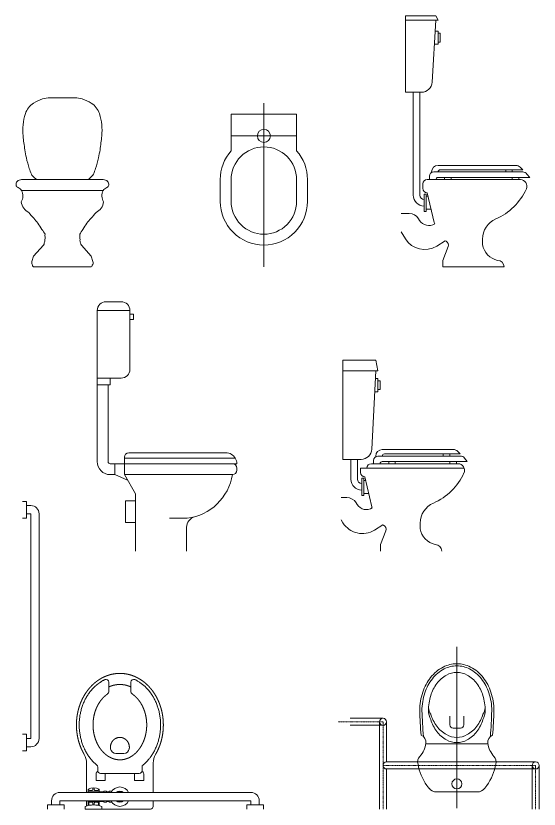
# Model space of a CAD drawing. Header units: centimetres. Extents: x 13148 to 13661, y 4640 to 5371.
# Drawn here: x 13147.7 to 13387.6, y 4640.4 to 5003.8 of the extents above; entities that cross this region are included whole.
import ezdxf

# ---------------------------------------------------------------- set-up
doc = ezdxf.new("R2010")
doc.units = ezdxf.units.CM
doc.header["$LTSCALE"] = 2.54
doc.linetypes.add('STYLE_01', pattern=[0.1, 0.05, -0.025, 0.0005, -0.0245])
doc.layers.get('0').update_dxf_attribs({"lineweight": 18})

# ---------------------------------------------------------------- blocks, each defined once
blk = doc.blocks.new('Group')
for p, q in [((231.73, -411.07), (233.63, -411.07)), ((233.63, -418.69), (233.63, -411.07)), ((233.63, -412.98), (235.54, -412.98)), ((233.63, -416.79), (235.54, -416.79)), ((235.54, -519.66), (235.54, -416.79)), ((239.35, -519.66), (239.35, -416.79)), ((231.73, -418.69), (233.63, -418.69)), ((231.73, -517.75), (233.63, -517.75)), ((233.63, -525.37), (233.63, -517.75)), ((233.63, -519.66), (235.54, -519.66)), ((231.73, -525.37), (233.63, -525.37)), ((233.63, -523.47), (235.54, -523.47)), ((248.87, -544.42), (336.5, -544.42)), ((261.8, -544.13), (261.8, -542.86)), ((268.98, -544.13), (261.8, -544.13)), ((262.11, -543.18), (262.11, -542.7)), ((263.7, -543.49), (262.43, -543.49)), ((264.02, -543.18), (264.02, -542.23)), ((264.65, -543.18), (264.65, -542.23)), ((266.24, -543.49), (264.97, -543.49)), ((266.56, -543.18), (266.56, -542.7)), ((266.88, -544.13), (266.88, -542.86)), ((268.98, -543.81), (270.25, -543.81)), ((268.98, -544.42), (268.98, -543.81)), ((270.25, -544.42), (270.25, -543.81)), ((271.52, -544.13), (270.25, -544.13)), ((272.74, -543.81), (271.52, -543.81)), ((271.52, -544.42), (271.52, -543.81)), ((245.06, -550.14), (245.06, -548.23)), ((248.87, -548.23), (336.5, -548.23)), ((248.87, -550.14), (248.87, -548.23)), ((268.98, -548.53), (261.8, -548.53)), ((261.8, -550.42), (261.8, -548.53)), ((266.88, -550.42), (266.88, -548.53)), ((268.98, -548.85), (268.98, -548.23)), ((270.25, -548.85), (270.25, -548.23)), ((271.52, -548.53), (270.25, -548.53)), ((271.52, -548.85), (271.52, -548.23)), ((336.5, -550.14), (336.5, -548.23)), ((340.31, -550.14), (340.31, -548.23)), ((243.16, -550.14), (250.78, -550.14)), ((243.16, -552.04), (243.16, -550.14)), ((250.78, -552.04), (250.78, -550.14)), ((260.53, -552.04), (260.53, -550.77)), ((262.11, -550.35), (262.11, -549.16)), ((263.7, -548.85), (262.43, -548.85)), ((264.02, -550.14), (264.02, -549.16)), ((264.65, -550.14), (264.65, -549.16)), ((266.24, -548.85), (264.97, -548.85)), ((266.56, -550.35), (266.56, -549.16)), ((268.15, -552.04), (268.15, -550.77)), ((268.98, -548.85), (270.25, -548.85)), ((272.74, -548.85), (271.52, -548.85)), ((334.6, -550.14), (342.22, -550.14)), ((334.6, -552.04), (334.6, -550.14)), ((342.22, -552.04), (342.22, -550.14))]:
    blk.add_line(p, q)
at = {"linetype": 'Continuous'}
for p, q in [((281.48, -498.24), (281.48, -493.86)), ((261.12, -544.42), (261.12, -530.87)), ((266.24, -532.82), (266.24, -534.4)), ((286.56, -532.82), (286.56, -534.4)), ((291.68, -544.42), (291.68, -530.88)), ((265.5, -535.87), (265.5, -538.96)), ((267.51, -535.67), (285.29, -535.67)), ((269.64, -538.96), (269.64, -535.87)), ((283.17, -538.96), (283.17, -535.87)), ((287.31, -535.87), (287.31, -538.96)), ((265.5, -538.96), (269.64, -538.96)), ((287.31, -538.96), (283.17, -538.96)), ((261.12, -550.59), (261.12, -548.23)), ((291.68, -550.77), (291.68, -548.23)), ((260.53, -552.04), (290.41, -552.04))]:
    blk.add_line(p, q, dxfattribs=at)
at = {"linetype": 'Continuous', "flags": 128}
for points in [[(269.51, -492.72, 0.000969), (269.45, -492.74), (269.26, -492.84, 0.013081), (268.83, -493.06), (268.61, -493.17, 0.01471), (267.78, -493.66), (267.74, -493.68, 0.014489), (266.88, -494.26), (266.85, -494.28, 0.014301), (266.06, -494.88), (266.02, -494.91, 0.012174), (265.34, -495.48), (265.33, -495.49, 0.011008), (264.7, -496.07, 0.010776), (264.1, -496.67), (264.1, -496.68, 0.010566), (263.52, -497.31), (263.51, -497.32, 0.010377), (262.96, -497.98), (262.96, -497.98, 0.010211), (262.42, -498.67), (262.42, -498.68, 0.010068), (261.91, -499.39), (261.91, -499.4, 0.009946), (261.43, -500.14), (261.43, -500.14, 0.00985), (260.97, -500.9), (260.97, -500.91, 0.009767), (260.55, -501.69), (260.55, -501.7, 0.009591), (260.15, -502.5), (260.15, -502.5, 0.009425), (259.78, -503.33), (259.78, -503.33, 0.009284), (259.44, -504.18), (259.43, -504.18, 0.009168), (259.12, -505.04), (259.12, -505.04, 0.009075), (258.84, -505.92), (258.84, -505.92, 0.009007), (258.6, -506.8), (258.59, -506.81, 0.008961), (258.38, -507.71), (258.38, -507.71, 0.008939), (258.19, -508.62), (258.19, -508.62, 0.008938), (258.04, -509.53), (258.04, -509.54, 0.008856), (257.92, -510.46), (257.92, -510.46, 0.00878), (257.83, -511.39), (257.83, -511.39, 0.008733), (257.77, -512.33, 0.008703), (257.75, -513.26, 0.008697), (257.76, -514.2, 0.008715), (257.8, -515.14), (257.8, -515.14, 0.008761), (257.87, -516.07), (257.87, -516.07, 0.008829), (257.98, -517), (257.98, -517, 0.008916), (258.12, -517.92), (258.12, -517.92, 0.008928), (258.29, -518.83), (258.29, -518.83, 0.008941), (258.49, -519.74), (258.49, -519.74, 0.008979), (258.73, -520.63), (258.73, -520.63, 0.00904), (259, -521.51), (259, -521.52, 0.009125), (259.29, -522.38, 0.00922), (259.62, -523.24), (259.66, -523.34, 0.014103), (260.12, -524.38), (260.19, -524.54, 0.012063), (260.65, -525.44), (260.67, -525.49, 0.009787), (261.11, -526.27), (261.11, -526.28, 0.009867), (261.57, -527.03), (261.58, -527.04, 0.009975), (262.07, -527.77), (262.07, -527.77, 0.010106), (262.58, -528.48, 0.010238), (263.13, -529.17), (263.2, -529.25, 0.015742), (263.91, -530.06), (263.98, -530.15, 0.01075), (264.58, -530.76), (264.6, -530.78, 0.010979), (265.19, -531.33), (265.21, -531.34, 0.009957), (265.78, -531.84), (265.78, -531.84)], [(270.76, -499.29, 0.248891), (271.32, -498.24), (271.32, -493.86, 0.551149), (269.51, -492.72, 0.551149)], [(287.02, -531.84, 0.001166), (287.09, -531.79), (287.3, -531.61, 0.015338), (287.77, -531.19), (287.97, -531, 0.008583), (288.46, -530.52, 0.008512), (288.94, -530.02), (289.06, -529.89, 0.016668), (289.73, -529.11), (289.88, -528.92, 0.016322), (290.64, -527.91), (290.72, -527.8, 0.012828), (291.28, -526.96), (291.31, -526.91, 0.009876), (291.77, -526.15, 0.009692), (292.2, -525.36), (292.2, -525.36, 0.009531), (292.6, -524.56), (292.6, -524.56, 0.009395), (292.98, -523.73), (292.98, -523.73, 0.009282), (293.32, -522.89), (293.32, -522.89, 0.009193), (293.64, -522.03), (293.64, -522.03, 0.009127), (293.92, -521.15), (293.92, -521.15, 0.009085), (294.18, -520.27), (294.18, -520.27, 0.009063), (294.4, -519.37), (294.4, -519.37, 0.008959), (294.59, -518.46), (294.59, -518.46, 0.008862), (294.75, -517.54), (294.75, -517.54, 0.008789), (294.87, -516.62), (294.87, -516.61, 0.00874), (294.97, -515.68), (294.97, -515.68, 0.008719), (295.03, -514.75, 0.008715), (295.06, -513.81, 0.008735), (295.05, -512.88, 0.008779), (295.02, -511.94), (295.02, -511.94, 0.008847), (294.95, -511.01), (294.95, -511.01, 0.008837), (294.84, -510.08), (294.84, -510.08, 0.008829), (294.71, -509.16), (294.71, -509.16, 0.008846), (294.54, -508.24), (294.54, -508.24, 0.008887), (294.34, -507.33), (294.34, -507.33, 0.008951), (294.11, -506.44), (294.11, -506.44, 0.009038), (293.85, -505.55, 0.009143), (293.56, -504.68), (293.54, -504.63, 0.011639), (293.17, -503.67), (293.15, -503.61, 0.009477), (292.79, -502.78), (292.79, -502.78, 0.00954), (292.4, -501.97), (292.4, -501.96, 0.009621), (291.98, -501.17), (291.98, -501.17, 0.009725), (291.53, -500.4), (291.53, -500.39, 0.009853), (291.06, -499.64, 0.009982), (290.56, -498.91), (290.49, -498.82, 0.015354), (289.83, -497.96), (289.76, -497.87, 0.010487), (289.2, -497.21), (289.18, -497.19, 0.010575), (288.63, -496.6), (288.62, -496.58, 0.009667), (288.08, -496.05), (288.08, -496.04, 0.009747), (287.52, -495.53), (287.52, -495.53, 0.009845), (286.95, -495.04), (286.95, -495.04, 0.009957), (286.36, -494.58), (286.36, -494.58, 0.010082), (285.76, -494.15), (285.76, -494.14, 0.01022), (285.14, -493.74, 0.010343), (284.51, -493.35), (284.39, -493.29, 0.018553), (283.5, -492.81), (283.38, -492.75, 0.001388), (283.3, -492.72, 0.001388)], [(272.1, -524.35, 0.377621), (274.62, -526.57), (278.19, -526.57, 0.377621), (280.71, -524.35, 0.377621)]]:
    blk.add_lwpolyline(points, format="xyb", dxfattribs=at)
for points in [[(277.84, -544.42), (277.67, -544.13), (275.13, -544.13), (274.96, -544.42)], [(274.96, -548.23), (275.13, -548.53), (277.67, -548.53), (277.84, -548.23)]]:
    blk.add_lwpolyline(points)
for centre, radius, start, end in [((235.54, -416.79), 3.81, 0, 90), ((235.54, -519.66), 3.81, 270, 0), ((248.87, -548.23), 3.81, 90, 180), ((265.29, -546.33), 4.13, 147.7952, 152.5131), ((264.34, -547.62), 5.4, 61.9275, 118.0725), ((262.43, -543.18), 0.317, 180, 270), ((263.7, -543.18), 0.317, 270, 0), ((264.97, -543.18), 0.318, 180, 270), ((266.24, -543.18), 0.317, 270, 0), ((263.38, -546.33), 4.13, 27.4864, 32.2042), ((276.4, -546.33), 4.44, 25.3769, 154.6231), ((276.4, -546.33), 2.54, 48.5904, 131.4096), ((336.5, -548.23), 3.81, 0, 90), ((265.29, -546.33), 4.13, 207.4869, 212.2048), ((263.38, -546.33), 4.13, 327.7958, 332.5136), ((276.4, -546.33), 4.45, 205.3769, 334.6231), ((276.4, -546.33), 2.54, 228.5904, 311.4096), ((264.34, -561.89), 11.75, 71.0754, 108.9246), ((262.43, -549.16), 0.317, 90, 180), ((263.7, -549.16), 0.317, 0, 90), ((264.97, -549.16), 0.317, 90, 180), ((266.24, -549.16), 0.318, 0, 90)]:
    blk.add_arc(centre, radius, start, end)
at = {"linetype": 'Continuous'}
for centre, radius, start, end in [((282.75, -493.86), 1.27, 64.5524, 180), ((282.75, -498.24), 1.27, 180, 235.8586), ((253.5, -530.87), 7.62, 360, 30.5285), ((299.3, -530.88), 7.62, 149.4655, 180), ((264.97, -532.82), 1.27, 0, 50.3906), ((287.83, -532.82), 1.27, 129.6473, 180), ((266.77, -535.87), 1.27, 112.6183, 180), ((267.51, -534.4), 1.27, 180, 270), ((268.37, -535.87), 1.27, 0, 9.0001), ((284.44, -535.87), 1.27, 170.9999, 180), ((285.29, -534.4), 1.27, 270, 0), ((286.04, -535.87), 1.27, 0, 67.3817), ((290.41, -550.77), 1.27, 270, 0)]:
    blk.add_arc(centre, radius, start, end, dxfattribs=at)
for points, weights, knots in [([(292.74, -527), (292.75, -526.99), (292.86, -526.79), (292.98, -526.59), (293.09, -526.39), (293.16, -526.26), (293.23, -526.12), (293.49, -525.65), (293.72, -525.16), (293.75, -525.11), (293.77, -525.06), (293.99, -524.59), (294.19, -524.12), (294.2, -524.11), (294.2, -524.11), (294.39, -523.65), (294.57, -523.18), (294.75, -522.72), (294.91, -522.24), (294.91, -522.24), (294.91, -522.24), (295.07, -521.77), (295.21, -521.29), (295.21, -521.29), (295.21, -521.29), (295.35, -520.8), (295.47, -520.32), (295.47, -520.32), (295.47, -520.32), (295.6, -519.83), (295.71, -519.34), (295.71, -519.34), (295.71, -519.33), (295.81, -518.84), (295.9, -518.34), (295.92, -518.22), (295.95, -518.09), (296.08, -517.34), (296.16, -516.59), (296.16, -516.59), (296.16, -516.59), (296.23, -515.83), (296.28, -515.07), (296.28, -515.07), (296.28, -515.07), (296.33, -514.31), (296.33, -513.54), (296.33, -513.42), (296.33, -513.29), (296.32, -512.78), (296.3, -512.27), (296.28, -511.76), (296.24, -511.26), (296.24, -511.26), (296.24, -511.26), (296.2, -510.75), (296.14, -510.25), (296.14, -510.25), (296.14, -510.25), (296.08, -509.74), (296.01, -509.24), (296.01, -509.24), (296.01, -509.24), (295.93, -508.74), (295.84, -508.24), (295.84, -508.24), (295.84, -508.24), (295.74, -507.75), (295.63, -507.26), (295.63, -507.26), (295.63, -507.25), (295.52, -506.76), (295.38, -506.28), (295.38, -506.28), (295.38, -506.28), (295.25, -505.79), (295.1, -505.31), (295.1, -505.31), (295.1, -505.31), (294.96, -504.83), (294.79, -504.36), (294.79, -504.36), (294.79, -504.36), (294.62, -503.89), (294.44, -503.43), (294.44, -503.43), (294.44, -503.43), (294.26, -502.97), (294.06, -502.51), (294.06, -502.51), (294.06, -502.51), (293.86, -502.06), (293.64, -501.62), (293.64, -501.62), (293.64, -501.61), (293.42, -501.17), (293.19, -500.74), (293.19, -500.74), (293.19, -500.74), (292.96, -500.31), (292.71, -499.89), (292.71, -499.89), (292.71, -499.89), (292.46, -499.47), (292.2, -499.06), (292.19, -499.06), (292.19, -499.06), (291.93, -498.65), (291.65, -498.26), (291.65, -498.26), (291.65, -498.26), (291.37, -497.87), (291.08, -497.49), (291.07, -497.48), (291.07, -497.48), (290.78, -497.11), (290.47, -496.74), (290.47, -496.74), (290.47, -496.74), (290.16, -496.38), (289.84, -496.03), (289.84, -496.03), (289.84, -496.02), (289.52, -495.68), (289.18, -495.34), (289.18, -495.34), (289.18, -495.34), (288.84, -495.01), (288.49, -494.7), (288.49, -494.7), (288.49, -494.69), (288.15, -494.38), (287.78, -494.08), (287.78, -494.08), (287.78, -494.08), (287.42, -493.79), (287.05, -493.51), (287.05, -493.51), (287.05, -493.51), (286.68, -493.23), (286.29, -492.97), (286.27, -492.95), (286.24, -492.94), (285.91, -492.71), (285.56, -492.5), (285.56, -492.5), (285.56, -492.5), (285.22, -492.29), (284.87, -492.1), (284.51, -491.9), (284.15, -491.72), (284.13, -491.71), (284.1, -491.7), (283.69, -491.49), (283.28, -491.31), (282.86, -491.13), (282.43, -490.97), (282.37, -490.94), (282.3, -490.92), (281.87, -490.76), (281.42, -490.62), (280.98, -490.49), (280.53, -490.38), (280.52, -490.37), (280.5, -490.37), (280.03, -490.25), (279.55, -490.16), (279.47, -490.15), (279.39, -490.13), (278.75, -490.02), (278.1, -489.95), (278.09, -489.95), (278.07, -489.95), (277.46, -489.89), (276.84, -489.87), (276.82, -489.87), (276.79, -489.87), (276.22, -489.86), (275.66, -489.88), (275.65, -489.88), (275.64, -489.88), (275.09, -489.91), (274.54, -489.97), (273.99, -490.03), (273.44, -490.13), (273.44, -490.13), (273.43, -490.13), (272.9, -490.22), (272.37, -490.35), (272.35, -490.36), (272.32, -490.37), (271.85, -490.48), (271.38, -490.63), (271.36, -490.63), (271.34, -490.64), (270.91, -490.77), (270.48, -490.93), (270.06, -491.09), (269.64, -491.26), (269.64, -491.26), (269.64, -491.26), (269.22, -491.44), (268.81, -491.64), (268.81, -491.64), (268.81, -491.64), (268.4, -491.84), (267.99, -492.06), (267.99, -492.07), (267.99, -492.07), (267.59, -492.29), (267.2, -492.53), (267.2, -492.53), (267.2, -492.53), (266.8, -492.77), (266.42, -493.03), (266.42, -493.03), (266.42, -493.03), (266.04, -493.29), (265.67, -493.57), (265.67, -493.57), (265.67, -493.58), (265.29, -493.86), (264.94, -494.15), (264.93, -494.15), (264.93, -494.16), (264.57, -494.46), (264.23, -494.77), (264.23, -494.77), (264.23, -494.77), (263.88, -495.09), (263.55, -495.42), (263.54, -495.42), (263.54, -495.43), (263.21, -495.76), (262.89, -496.11), (262.89, -496.11), (262.89, -496.11), (262.57, -496.46), (262.26, -496.83), (262.26, -496.83), (262.26, -496.83), (261.95, -497.2), (261.66, -497.58), (261.66, -497.58), (261.66, -497.58), (261.37, -497.96), (261.09, -498.35), (261.09, -498.35), (261.09, -498.35), (260.81, -498.75), (260.55, -499.16), (260.55, -499.16), (260.55, -499.16), (260.28, -499.57), (260.04, -499.99), (260.04, -499.99), (260.04, -499.99), (259.79, -500.41), (259.56, -500.84), (259.56, -500.84), (259.56, -500.85), (259.33, -501.28), (259.11, -501.72), (259.11, -501.72), (259.11, -501.72), (258.9, -502.17), (258.7, -502.62), (258.7, -502.62), (258.7, -502.62), (258.5, -503.08), (258.32, -503.54), (258.32, -503.54), (258.32, -503.54), (258.14, -504.01), (257.98, -504.48), (257.97, -504.48), (257.97, -504.48), (257.81, -504.95), (257.66, -505.43), (257.66, -505.43), (257.66, -505.43), (257.52, -505.91), (257.39, -506.39), (257.39, -506.39), (257.39, -506.4), (257.26, -506.88), (257.15, -507.37), (257.15, -507.37), (257.15, -507.37), (257.04, -507.87), (256.95, -508.36), (256.95, -508.36), (256.95, -508.36), (256.85, -508.86), (256.78, -509.36), (256.78, -509.36), (256.78, -509.36), (256.7, -509.86), (256.65, -510.37), (256.63, -510.49), (256.62, -510.62), (256.54, -511.38), (256.51, -512.14), (256.5, -512.27), (256.5, -512.4), (256.48, -512.9), (256.48, -513.41), (256.47, -513.92), (256.49, -514.43), (256.51, -514.94), (256.55, -515.44), (256.55, -515.44), (256.55, -515.45), (256.58, -515.95), (256.64, -516.46), (256.64, -516.46), (256.64, -516.46), (256.69, -516.96), (256.76, -517.46), (256.76, -517.46), (256.76, -517.46), (256.83, -517.96), (256.93, -518.46), (256.93, -518.46), (256.93, -518.46), (257.02, -518.96), (257.12, -519.45), (257.12, -519.45), (257.12, -519.45), (257.23, -519.95), (257.36, -520.43), (257.49, -520.92), (257.63, -521.4), (257.65, -521.46), (257.67, -521.52), (257.85, -522.12), (258.06, -522.71), (258.27, -523.3), (258.51, -523.87), (258.52, -523.91), (258.54, -523.95), (258.78, -524.53), (259.05, -525.1), (259.09, -525.17), (259.12, -525.24), (259.33, -525.66), (259.55, -526.08), (259.77, -526.5), (260.01, -526.91), (260.03, -526.94), (260.04, -526.96), (260.05, -526.98), (260.07, -527)], [1, 1, 1, 0.999838872807, 1, 1, 1, 0.999666923131, 1, 1, 1, 0.999777979344, 1, 1, 1, 0.999812752773, 1, 0.999818184508, 1, 1, 1, 0.999822632133, 1, 1, 1, 0.99982611912, 1, 1, 1, 0.999828673866, 1, 1, 1, 0.999830112444, 1, 1, 1, 0.999324674011, 1, 1, 1, 0.999833039152, 1, 1, 1, 0.999344736939, 1, 1, 1, 0.999837017919, 1, 0.999836453035, 1, 1, 1, 0.999834862981, 1, 1, 1, 0.999832514455, 1, 1, 1, 0.99982903575, 1, 1, 1, 0.999827392663, 1, 1, 1, 0.999826428773, 1, 1, 1, 0.999824445995, 1, 1, 1, 0.999821560548, 1, 1, 1, 0.999817727698, 1, 1, 1, 0.999812915619, 1, 1, 1, 0.999807092383, 1, 1, 1, 0.999799981402, 1, 1, 1, 0.999793430238, 1, 1, 1, 0.999789470371, 1, 1, 1, 0.999784399998, 1, 1, 1, 0.999778276573, 1, 1, 1, 0.999771055674, 1, 1, 1, 0.999762709075, 1, 1, 1, 0.999753208594, 1, 1, 1, 0.999742536426, 1, 1, 1, 0.999730231856, 1, 1, 1, 0.999724413597, 1, 1, 1, 0.999718682085, 1, 1, 1, 0.99971140368, 1, 1, 1, 0.999833954366, 1, 0.999696865368, 1, 1, 1, 0.999686684229, 1, 0.999675888146, 1, 1, 1, 0.999406817546, 1, 0.999822964908, 1, 1, 1, 0.999287777634, 1, 1, 1, 0.999278211962, 1, 1, 1, 0.999261982603, 1, 1, 1, 0.999398442233, 1, 1, 1, 0.999468061855, 1, 0.999474624547, 1, 1, 1, 0.999479430324, 1, 1, 1, 0.999534798804, 1, 1, 1, 0.999666158859, 1, 0.999677277093, 1, 1, 1, 0.999687264115, 1, 1, 1, 0.999696210343, 1, 1, 1, 0.999704020551, 1, 1, 1, 0.99971087234, 1, 1, 1, 0.999715960286, 1, 1, 1, 0.999722196841, 1, 1, 1, 0.999734769967, 1, 1, 1, 0.999745755704, 1, 1, 1, 0.99975559327, 1, 1, 1, 0.999764279711, 1, 1, 1, 0.999771835478, 1, 1, 1, 0.999778258331, 1, 1, 1, 0.999783693396, 1, 1, 1, 0.999787703715, 1, 1, 1, 0.999795099102, 1, 1, 1, 0.999802510519, 1, 1, 1, 0.999808766644, 1, 1, 1, 0.999813988204, 1, 1, 1, 0.999818219757, 1, 1, 1, 0.999821462525, 1, 1, 1, 0.999823888668, 1, 1, 1, 0.999824963773, 1, 1, 1, 0.999827305244, 1, 1, 1, 0.999831029668, 1, 1, 1, 0.999833377623, 1, 1, 1, 0.999344326215, 1, 1, 1, 0.999836691524, 1, 0.999835833502, 1, 0.999834111518, 1, 1, 1, 0.999832144591, 1, 1, 1, 0.999832483536, 1, 1, 1, 0.99983208305, 1, 1, 1, 0.999830791349, 1, 1, 1, 0.999828606651, 1, 0.999825979247, 1, 1, 1, 0.999595206342, 1, 0.999813609132, 1, 1, 1, 0.999451952241, 1, 1, 1, 0.999853676634, 1, 0.999766394122, 1, 1, 1, 0.999999377977, 1], [0, 0, 0, 1, 1, 2, 2, 3, 3, 4, 4, 5, 5, 6, 6, 7, 7, 8, 8, 9, 9, 10, 10, 11, 11, 12, 12, 13, 13, 14, 14, 15, 15, 16, 16, 17, 17, 18, 18, 19, 19, 20, 20, 21, 21, 22, 22, 23, 23, 24, 24, 25, 25, 26, 26, 27, 27, 28, 28, 29, 29, 30, 30, 31, 31, 32, 32, 33, 33, 34, 34, 35, 35, 36, 36, 37, 37, 38, 38, 39, 39, 40, 40, 41, 41, 42, 42, 43, 43, 44, 44, 45, 45, 46, 46, 47, 47, 48, 48, 49, 49, 50, 50, 51, 51, 52, 52, 53, 53, 54, 54, 55, 55, 56, 56, 57, 57, 58, 58, 59, 59, 60, 60, 61, 61, 62, 62, 63, 63, 64, 64, 65, 65, 66, 66, 67, 67, 68, 68, 69, 69, 70, 70, 71, 71, 72, 72, 73, 73, 74, 74, 75, 75, 76, 76, 77, 77, 78, 78, 79, 79, 80, 80, 81, 81, 82, 82, 83, 83, 84, 84, 85, 85, 86, 86, 87, 87, 88, 88, 89, 89, 90, 90, 91, 91, 92, 92, 93, 93, 94, 94, 95, 95, 96, 96, 97, 97, 98, 98, 99, 99, 100, 100, 101, 101, 102, 102, 103, 103, 104, 104, 105, 105, 106, 106, 107, 107, 108, 108, 109, 109, 110, 110, 111, 111, 112, 112, 113, 113, 114, 114, 115, 115, 116, 116, 117, 117, 118, 118, 119, 119, 120, 120, 121, 121, 122, 122, 123, 123, 124, 124, 125, 125, 126, 126, 127, 127, 128, 128, 129, 129, 130, 130, 131, 131, 132, 132, 133, 133, 134, 134, 135, 135, 136, 136, 137, 137, 138, 138, 139, 139, 140, 140, 141, 141, 142, 142, 143, 143, 144, 144, 145, 145, 146, 146, 147, 147, 148, 148, 149, 149, 150, 150, 151, 151, 152, 152, 153, 153, 154, 154, 155, 155, 156, 156, 157, 157, 158, 158, 159, 159, 160, 160, 161, 161, 162, 162, 163, 163, 164, 164, 165, 165, 166, 166, 167, 167, 168, 168, 169, 169, 170, 170, 171, 171, 172, 172, 173, 173, 174, 174, 175, 175, 176, 176, 176]), ([(281.48, -496.07), (281.31, -495.99), (281.13, -495.92), (281.12, -495.91), (281.11, -495.91), (280.92, -495.83), (280.73, -495.76), (280.72, -495.75), (280.7, -495.75), (280.49, -495.66), (280.27, -495.59), (280.26, -495.59), (280.26, -495.59), (280.04, -495.51), (279.81, -495.44), (279.81, -495.44), (279.81, -495.44), (279.58, -495.38), (279.35, -495.32), (279.35, -495.32), (279.35, -495.32), (279.12, -495.26), (278.89, -495.21), (278.89, -495.21), (278.89, -495.21), (278.66, -495.16), (278.43, -495.12), (278.43, -495.12), (278.43, -495.12), (278.2, -495.08), (277.97, -495.05), (277.97, -495.05), (277.97, -495.05), (277.74, -495.02), (277.51, -495), (277.51, -495), (277.51, -495), (277.28, -494.98), (277.04, -494.96), (277.04, -494.96), (277.04, -494.96), (276.81, -494.95), (276.58, -494.95), (276.35, -494.94), (276.12, -494.95), (275.88, -494.96), (275.65, -494.97), (275.65, -494.97), (275.65, -494.97), (275.42, -494.99), (275.19, -495.01), (275.19, -495.01), (275.19, -495.01), (274.96, -495.03), (274.73, -495.07), (274.73, -495.07), (274.72, -495.07), (274.5, -495.1), (274.28, -495.14), (274.27, -495.14), (274.27, -495.14), (274.05, -495.18), (273.83, -495.23), (273.61, -495.28), (273.4, -495.33), (273.39, -495.33), (273.39, -495.33), (273.18, -495.39), (272.96, -495.46), (272.96, -495.46), (272.96, -495.46), (272.74, -495.52), (272.53, -495.59), (272.53, -495.59), (272.53, -495.59), (272.31, -495.67), (272.1, -495.75), (272.08, -495.75), (272.07, -495.76), (271.88, -495.83), (271.69, -495.91), (271.68, -495.92), (271.67, -495.92), (271.51, -495.99), (271.35, -496.06), (271.34, -496.07), (271.32, -496.07)], [1, 0.999893193262, 1, 1, 1, 0.999840235577, 1, 1, 1, 0.999818347638, 1, 1, 1, 0.999816135918, 1, 1, 1, 0.999814349912, 1, 1, 1, 0.999813083254, 1, 1, 1, 0.999812080564, 1, 1, 1, 0.999812401897, 1, 1, 1, 0.999809234741, 1, 1, 1, 0.999806831258, 1, 1, 1, 0.999805962589, 1, 0.999805790311, 1, 0.999806348199, 1, 1, 1, 0.999807535638, 1, 1, 1, 0.999809927533, 1, 1, 1, 0.999818116646, 1, 1, 1, 0.999826521133, 1, 0.999827727499, 1, 1, 1, 0.999829524144, 1, 1, 1, 0.999831939745, 1, 1, 1, 0.999834852222, 1, 1, 1, 0.999838548859, 1, 1, 1, 0.999911189724, 1, 1, 1], [0, 0, 0, 1, 1, 2, 2, 3, 3, 4, 4, 5, 5, 6, 6, 7, 7, 8, 8, 9, 9, 10, 10, 11, 11, 12, 12, 13, 13, 14, 14, 15, 15, 16, 16, 17, 17, 18, 18, 19, 19, 20, 20, 21, 21, 22, 22, 23, 23, 24, 24, 25, 25, 26, 26, 27, 27, 28, 28, 29, 29, 30, 30, 31, 31, 32, 32, 33, 33, 34, 34, 35, 35, 36, 36, 37, 37, 38, 38, 39, 39, 40, 40, 41, 41, 42, 42, 43, 43, 43]), ([(270.76, -499.29), (270.76, -499.3), (270.63, -499.38), (270.51, -499.47), (270.4, -499.55), (270.32, -499.61), (270.25, -499.66), (270, -499.85), (269.77, -500.05), (269.75, -500.06), (269.73, -500.08), (269.53, -500.25), (269.33, -500.43), (269.13, -500.62), (268.94, -500.81), (268.94, -500.81), (268.94, -500.81), (268.74, -501), (268.56, -501.2), (268.56, -501.2), (268.56, -501.21), (268.37, -501.41), (268.19, -501.62), (268.18, -501.62), (268.18, -501.63), (268, -501.84), (267.83, -502.06), (267.82, -502.06), (267.82, -502.07), (267.64, -502.29), (267.48, -502.52), (267.47, -502.52), (267.47, -502.53), (267.3, -502.76), (267.14, -503), (267.1, -503.07), (267.05, -503.13), (266.8, -503.5), (266.58, -503.89), (266.54, -503.97), (266.49, -504.05), (266.32, -504.35), (266.16, -504.66), (266.15, -504.67), (266.15, -504.69), (266, -504.97), (265.87, -505.25), (265.74, -505.53), (265.62, -505.82), (265.62, -505.82), (265.62, -505.82), (265.5, -506.11), (265.38, -506.4), (265.35, -506.48), (265.32, -506.56), (265.15, -507), (265.01, -507.46), (264.98, -507.56), (264.95, -507.65), (264.77, -508.24), (264.63, -508.84), (264.62, -508.91), (264.6, -508.99), (264.49, -509.43), (264.42, -509.88), (264.4, -509.94), (264.39, -510), (264.34, -510.33), (264.29, -510.66), (264.25, -510.99), (264.21, -511.32), (264.2, -511.4), (264.19, -511.48), (264.14, -511.98), (264.12, -512.48), (264.12, -512.56), (264.11, -512.65), (264.09, -513.32), (264.1, -513.98), (264.11, -514.05), (264.11, -514.11), (264.12, -514.65), (264.17, -515.19), (264.17, -515.22), (264.17, -515.24), (264.22, -515.73), (264.28, -516.23), (264.29, -516.25), (264.29, -516.27), (264.35, -516.72), (264.43, -517.17), (264.45, -517.23), (264.46, -517.29), (264.52, -517.61), (264.59, -517.93), (264.59, -517.93), (264.59, -517.93), (264.67, -518.25), (264.75, -518.57), (264.83, -518.88), (264.93, -519.19), (264.95, -519.27), (264.97, -519.35), (265.11, -519.81), (265.28, -520.26), (265.32, -520.37), (265.36, -520.49), (265.5, -520.85), (265.66, -521.21), (265.82, -521.57), (265.99, -521.93), (265.99, -521.95), (266, -521.96), (266.18, -522.34), (266.39, -522.71), (266.42, -522.76), (266.45, -522.81), (266.59, -523.07), (266.75, -523.33), (266.75, -523.33), (266.75, -523.33), (266.9, -523.58), (267.07, -523.83), (267.07, -523.83), (267.07, -523.83), (267.23, -524.08), (267.4, -524.31), (267.4, -524.32), (267.4, -524.32), (267.57, -524.55), (267.75, -524.78), (267.92, -525.01), (268.11, -525.23), (268.13, -525.25), (268.15, -525.28), (268.38, -525.55), (268.62, -525.8), (268.65, -525.84), (268.69, -525.88), (268.9, -526.1), (269.12, -526.31), (269.13, -526.33), (269.15, -526.34), (269.34, -526.52), (269.54, -526.7), (269.54, -526.7), (269.55, -526.7), (269.74, -526.88), (269.95, -527.04), (269.95, -527.04), (269.95, -527.04), (270.15, -527.21), (270.36, -527.36), (270.36, -527.36), (270.36, -527.36), (270.56, -527.51), (270.77, -527.65), (270.77, -527.66), (270.78, -527.66), (270.98, -527.8), (271.19, -527.93), (271.2, -527.93), (271.2, -527.93), (271.41, -528.06), (271.62, -528.18), (271.62, -528.18), (271.62, -528.18), (271.84, -528.3), (272.05, -528.4), (272.05, -528.4), (272.06, -528.41), (272.27, -528.51), (272.49, -528.61), (272.71, -528.71), (272.93, -528.79), (272.94, -528.8), (272.96, -528.8), (273.2, -528.9), (273.45, -528.98), (273.46, -528.98), (273.48, -528.99), (273.7, -529.06), (273.92, -529.12), (273.92, -529.12), (273.92, -529.12), (274.14, -529.18), (274.36, -529.23), (274.36, -529.23), (274.36, -529.23), (274.58, -529.28), (274.81, -529.32), (274.81, -529.32), (274.81, -529.32), (275.03, -529.36), (275.25, -529.38), (275.25, -529.38), (275.25, -529.38), (275.47, -529.41), (275.7, -529.43), (275.7, -529.43), (275.7, -529.43), (275.92, -529.45), (276.14, -529.45), (276.36, -529.46), (276.59, -529.45), (276.81, -529.45), (277.03, -529.43), (277.03, -529.43), (277.03, -529.43), (277.26, -529.42), (277.48, -529.39), (277.48, -529.39), (277.48, -529.39), (277.7, -529.37), (277.92, -529.33), (277.92, -529.33), (277.92, -529.33), (278.15, -529.29), (278.37, -529.25), (278.37, -529.25), (278.37, -529.25), (278.59, -529.2), (278.81, -529.14), (278.81, -529.14), (278.81, -529.14), (279.03, -529.08), (279.25, -529.01), (279.25, -529.01), (279.25, -529.01), (279.47, -528.94), (279.69, -528.86), (279.69, -528.86), (279.69, -528.86), (279.91, -528.78), (280.13, -528.69), (280.13, -528.69), (280.13, -528.69), (280.35, -528.6), (280.57, -528.49), (280.61, -528.47), (280.65, -528.45), (280.95, -528.31), (281.24, -528.14), (281.28, -528.12), (281.32, -528.1), (281.54, -527.97), (281.75, -527.84), (281.96, -527.7), (282.17, -527.56), (282.17, -527.56), (282.17, -527.56), (282.38, -527.41), (282.58, -527.26), (282.58, -527.25), (282.59, -527.25), (282.79, -527.1), (282.99, -526.93), (282.99, -526.93), (282.99, -526.93), (283.2, -526.76), (283.39, -526.58), (283.39, -526.58), (283.4, -526.58), (283.6, -526.4), (283.79, -526.21), (283.79, -526.21), (283.79, -526.21), (283.98, -526.02), (284.17, -525.82), (284.17, -525.82), (284.17, -525.81), (284.36, -525.61), (284.54, -525.4), (284.56, -525.39), (284.57, -525.37), (284.78, -525.13), (284.97, -524.89), (284.99, -524.87), (285, -524.86), (285.18, -524.63), (285.35, -524.39), (285.52, -524.16), (285.68, -523.92), (285.68, -523.91), (285.68, -523.91), (285.85, -523.67), (286, -523.42), (286, -523.41), (286, -523.41), (286.16, -523.16), (286.31, -522.9), (286.31, -522.9), (286.31, -522.89), (286.46, -522.63), (286.6, -522.36), (286.6, -522.36), (286.6, -522.36), (286.74, -522.09), (286.87, -521.81), (286.91, -521.74), (286.94, -521.66), (287.14, -521.24), (287.32, -520.8), (287.35, -520.71), (287.39, -520.62), (287.52, -520.29), (287.64, -519.94), (287.75, -519.6), (287.86, -519.26), (287.88, -519.2), (287.9, -519.14), (288.04, -518.67), (288.15, -518.2), (288.15, -518.2), (288.15, -518.2), (288.26, -517.72), (288.35, -517.24), (288.35, -517.24), (288.36, -517.23), (288.45, -516.75), (288.52, -516.26), (288.53, -516.11), (288.55, -515.97), (288.62, -515.43), (288.66, -514.89), (288.66, -514.81), (288.67, -514.72), (288.69, -514.35), (288.7, -513.97), (288.7, -513.95), (288.7, -513.93), (288.71, -513.6), (288.71, -513.26), (288.7, -512.93), (288.69, -512.59), (288.68, -512.51), (288.68, -512.43), (288.66, -511.93), (288.6, -511.43), (288.59, -511.3), (288.58, -511.18), (288.51, -510.6), (288.41, -510.03), (288.4, -509.95), (288.38, -509.87), (288.31, -509.46), (288.22, -509.06), (288.21, -509.02), (288.2, -508.98), (288.13, -508.66), (288.05, -508.35), (287.96, -508.03), (287.87, -507.72), (287.85, -507.64), (287.82, -507.56), (287.69, -507.11), (287.52, -506.66), (287.49, -506.58), (287.46, -506.5), (287.35, -506.21), (287.23, -505.92), (287.22, -505.92), (287.22, -505.92), (287.1, -505.63), (286.97, -505.34), (286.97, -505.34), (286.97, -505.34), (286.84, -505.06), (286.71, -504.79), (286.7, -504.78), (286.7, -504.78), (286.57, -504.51), (286.42, -504.24), (286.42, -504.24), (286.42, -504.24), (286.27, -503.98), (286.12, -503.72), (285.97, -503.46), (285.8, -503.21), (285.79, -503.19), (285.78, -503.18), (285.6, -502.9), (285.41, -502.63), (285.4, -502.62), (285.39, -502.6), (285.22, -502.37), (285.04, -502.14), (285.04, -502.14), (285.04, -502.14), (284.87, -501.91), (284.68, -501.7), (284.68, -501.7), (284.68, -501.7), (284.5, -501.48), (284.31, -501.28), (284.31, -501.27), (284.31, -501.27), (284.13, -501.07), (283.93, -500.87), (283.93, -500.87), (283.93, -500.87), (283.74, -500.68), (283.54, -500.5), (283.54, -500.49), (283.54, -500.49), (283.34, -500.31), (283.14, -500.14), (282.94, -499.97), (282.73, -499.8), (282.7, -499.78), (282.67, -499.75), (282.4, -499.53), (282.11, -499.34), (282.07, -499.32), (282.04, -499.29), (282.04, -499.29), (282.04, -499.29)], [1, 1, 1, 0.999723076369, 1, 1, 1, 0.999592307809, 1, 1, 1, 0.999772932079, 1, 0.999783984993, 1, 1, 1, 0.999797156786, 1, 1, 1, 0.999807264207, 1, 1, 1, 0.999815349336, 1, 1, 1, 0.999821671088, 1, 1, 1, 0.999824717722, 1, 1, 1, 0.999326965294, 1, 1, 1, 0.999735486293, 1, 1, 1, 0.999832733863, 1, 0.999841719084, 1, 1, 1, 0.9998470006, 1, 1, 1, 0.999422906888, 1, 1, 1, 0.999444719055, 1, 1, 1, 0.999576863791, 1, 1, 1, 0.999854981105, 1, 0.999858820603, 1, 1, 1, 0.999461165229, 1, 1, 1, 0.999476556521, 1, 1, 1, 0.99947393066, 1, 1, 1, 0.999789183105, 1, 1, 1, 0.999560523951, 1, 1, 1, 0.999858488854, 1, 1, 1, 0.999859044129, 1, 0.999859560988, 1, 1, 1, 0.999424980562, 1, 1, 1, 0.999662382599, 1, 0.999844836923, 1, 1, 1, 0.999484981122, 1, 1, 1, 0.999829359736, 1, 1, 1, 0.999827579912, 1, 1, 1, 0.999824509104, 1, 1, 1, 0.999820538934, 1, 0.999816448473, 1, 1, 1, 0.999567448911, 1, 1, 1, 0.999680952406, 1, 1, 1, 0.99978687444, 1, 1, 1, 0.999781091277, 1, 1, 1, 0.999774971678, 1, 1, 1, 0.999768839597, 1, 1, 1, 0.999762684006, 1, 1, 1, 0.999756518295, 1, 1, 1, 0.999750258159, 1, 1, 1, 0.999744249034, 1, 0.999737813774, 1, 1, 1, 0.999589460409, 1, 1, 1, 0.999727838232, 1, 1, 1, 0.999720625958, 1, 1, 1, 0.99971483686, 1, 1, 1, 0.999710788259, 1, 1, 1, 0.999708587224, 1, 1, 1, 0.999708342524, 1, 0.999709897993, 1, 0.999713888696, 1, 1, 1, 0.999715372507, 1, 1, 1, 0.999715497204, 1, 1, 1, 0.999717011974, 1, 1, 1, 0.999719665899, 1, 1, 1, 0.999723445844, 1, 1, 1, 0.999728292864, 1, 1, 1, 0.999734129085, 1, 1, 1, 0.999739400227, 1, 1, 1, 0.999234205051, 1, 1, 1, 0.999754967088, 1, 0.999765581595, 1, 1, 1, 0.999774716157, 1, 1, 1, 0.999782604603, 1, 1, 1, 0.999789378146, 1, 1, 1, 0.999795176923, 1, 1, 1, 0.9998000678, 1, 1, 1, 0.999804688733, 1, 1, 1, 0.99969602769, 1, 1, 1, 0.999809680126, 1, 0.999819877148, 1, 1, 1, 0.999827848198, 1, 1, 1, 0.999834295925, 1, 1, 1, 0.999839378656, 1, 1, 1, 0.99984193336, 1, 1, 1, 0.999389812087, 1, 1, 1, 0.999761278323, 1, 0.999847364814, 1, 1, 1, 0.999430063666, 1, 1, 1, 0.999862626891, 1, 1, 1, 0.999462021946, 1, 1, 1, 0.999464416095, 1, 1, 1, 0.999784612634, 1, 1, 1, 0.9998618806, 1, 0.999864594224, 1, 1, 1, 0.999467913904, 1, 1, 1, 0.999464631052, 1, 1, 1, 0.999689444824, 1, 1, 1, 0.999857423333, 1, 0.999852261511, 1, 1, 1, 0.999406037896, 1, 1, 1, 0.999850087893, 1, 1, 1, 0.999848206299, 1, 1, 1, 0.999844846869, 1, 1, 1, 0.999840221459, 1, 1, 1, 0.999834193557, 1, 0.999826944429, 1, 1, 1, 0.999712268791, 1, 1, 1, 0.999812678168, 1, 1, 1, 0.999810998233, 1, 1, 1, 0.999807999341, 1, 1, 1, 0.999803832755, 1, 1, 1, 0.999798359605, 1, 1, 1, 0.999791359491, 1, 0.999784842081, 1, 1, 1, 0.999347527141, 1, 1, 1, 1, 1], [0, 0, 0, 1, 1, 2, 2, 3, 3, 4, 4, 5, 5, 6, 6, 7, 7, 8, 8, 9, 9, 10, 10, 11, 11, 12, 12, 13, 13, 14, 14, 15, 15, 16, 16, 17, 17, 18, 18, 19, 19, 20, 20, 21, 21, 22, 22, 23, 23, 24, 24, 25, 25, 26, 26, 27, 27, 28, 28, 29, 29, 30, 30, 31, 31, 32, 32, 33, 33, 34, 34, 35, 35, 36, 36, 37, 37, 38, 38, 39, 39, 40, 40, 41, 41, 42, 42, 43, 43, 44, 44, 45, 45, 46, 46, 47, 47, 48, 48, 49, 49, 50, 50, 51, 51, 52, 52, 53, 53, 54, 54, 55, 55, 56, 56, 57, 57, 58, 58, 59, 59, 60, 60, 61, 61, 62, 62, 63, 63, 64, 64, 65, 65, 66, 66, 67, 67, 68, 68, 69, 69, 70, 70, 71, 71, 72, 72, 73, 73, 74, 74, 75, 75, 76, 76, 77, 77, 78, 78, 79, 79, 80, 80, 81, 81, 82, 82, 83, 83, 84, 84, 85, 85, 86, 86, 87, 87, 88, 88, 89, 89, 90, 90, 91, 91, 92, 92, 93, 93, 94, 94, 95, 95, 96, 96, 97, 97, 98, 98, 99, 99, 100, 100, 101, 101, 102, 102, 103, 103, 104, 104, 105, 105, 106, 106, 107, 107, 108, 108, 109, 109, 110, 110, 111, 111, 112, 112, 113, 113, 114, 114, 115, 115, 116, 116, 117, 117, 118, 118, 119, 119, 120, 120, 121, 121, 122, 122, 123, 123, 124, 124, 125, 125, 126, 126, 127, 127, 128, 128, 129, 129, 130, 130, 131, 131, 132, 132, 133, 133, 134, 134, 135, 135, 136, 136, 137, 137, 138, 138, 139, 139, 140, 140, 141, 141, 142, 142, 143, 143, 144, 144, 145, 145, 146, 146, 147, 147, 148, 148, 149, 149, 150, 150, 151, 151, 152, 152, 153, 153, 154, 154, 155, 155, 156, 156, 157, 157, 158, 158, 159, 159, 160, 160, 161, 161, 162, 162, 163, 163, 164, 164, 165, 165, 166, 166, 167, 167, 168, 168, 169, 169, 170, 170, 171, 171, 172, 172, 173, 173, 174, 174, 175, 175, 176, 176, 177, 177, 178, 178, 179, 179, 180, 180, 181, 181, 182, 182, 183, 183, 184, 184, 185, 185, 186, 186, 187, 187, 188, 188, 189, 189, 190, 190, 191, 191, 192, 192, 193, 193, 194, 194, 195, 195, 196, 196, 197, 197, 198, 198, 199, 199, 200, 200, 201, 201, 202, 202, 203, 203, 204, 204, 205, 205, 206, 206, 207, 207, 208, 208, 208])]:
    blk.add_rational_spline(points, weights, degree=2, knots=knots, dxfattribs=at)
blk.add_open_spline([(280.71, -524.35), (280.76, -523.94), (280.71, -522.93), (280.38, -521.81), (279.78, -520.82), (279.08, -520.13), (278.74, -519.91), (278.4, -519.68), (277.52, -519.3), (276.4, -519.15), (275.29, -519.3), (274.4, -519.68), (274.07, -519.91), (273.73, -520.13), (273.03, -520.82), (272.43, -521.81), (272.09, -522.94), (272.04, -523.94), (272.1, -524.35)], degree=2, knots=[0, 0, 0, 1, 2, 3, 4, 5, 5, 6, 7, 8, 9, 10, 10, 11, 12, 13, 14, 15, 15, 15], dxfattribs=at)
blk = doc.blocks.new('Group-1')
for p, q in [((342.43, -228.67), (342.43, -303.67)), ((357.43, -243.67), (327.43, -243.67))]:
    blk.add_line(p, q)
at = {"flags": 128}
blk.add_lwpolyline([(327.43, -250.44, 0.182676), (322.43, -263.67), (322.43, -273.67, 0.414214), (342.43, -293.67, 0.414214), (362.43, -273.67), (362.43, -263.67, 0.182676), (357.43, -250.44), (357.43, -233.67), (327.43, -233.67), (327.43, -250.44)], format="xyb", dxfattribs=at)
blk.add_lwpolyline([(357.43, -263.67, 0.414214), (342.43, -248.67, 0.414214), (327.43, -263.67), (327.43, -273.67, 0.414214), (342.43, -288.67, 0.414214), (357.43, -273.67)], format="xyb", close=True, dxfattribs=at)
blk.add_circle((342.43, -243.67), 3)
blk = doc.blocks.new('Group-19')
at = {"linetype": 'Continuous'}
for p, q in [((407.31, -188.67), (407.31, -223.67)), ((419.59, -218.97), (421.31, -190.67)), ((407.31, -223.67), (414.6, -223.67)), ((410.9, -223.67), (410.9, -270.78)), ((413.9, -223.67), (413.9, -270.78)), ((457.94, -257.17), (422.31, -257.17)), ((419.31, -260.44), (419.31, -260.17)), ((420.31, -260.17), (461.11, -260.17)), ((461.11, -259.17), (423.31, -259.17)), ((453.31, -260.17), (453.31, -259.17)), ((456.31, -260.17), (456.31, -259.17)), ((461.11, -259.17), (459.94, -258)), ((463.06, -261.11), (464.31, -262.67)), ((460.06, -263.67), (417.31, -263.67)), ((418.31, -263.67), (418.31, -262.17)), ((464.31, -262.67), (422.31, -262.67)), ((425.31, -262.67), (425.31, -263.67)), ((428.31, -262.67), (428.31, -263.67)), ((456.31, -263.67), (456.31, -262.67)), ((459.31, -262.67), (459.31, -263.67)), ((415.31, -265.67), (415.31, -267.67)), ((416.9, -270.28), (416.9, -278.28)), ((417.68, -271.28), (416.9, -271.28)), ((417.31, -269.67), (417.31, -269.67)), ((420.49, -283.35), (417.31, -269.67)), ((405.31, -279.22), (409.11, -279.22)), ((416.9, -277.28), (419.08, -277.28)), ((413.35, -281.57), (413.85, -282.36)), ((405.31, -287.54), (407.31, -290.77)), ((421.7, -294.09), (425.56, -291.67)), ((425.95, -291.87), (425.56, -291.67)), ((442.72, -290.89), (442.72, -293.42)), ((424.56, -300.67), (426.93, -294.36)), ((424.56, -303.67), (424.56, -300.67)), ((452.56, -303.67), (424.56, -303.67))]:
    blk.add_line(p, q, dxfattribs=at)
for points in [[(407.31, -188.67), (421.31, -188.67), (422.31, -190.67), (407.31, -190.67)], [(421.01, -195.66), (422.31, -195.66), (422.31, -201.69), (420.64, -201.69)], [(422.31, -196.67), (423.31, -196.67), (423.31, -200.67), (422.31, -200.67)], [(416.9, -270.28), (415.9, -270.28), (415.9, -278.28), (416.9, -278.28)]]:
    blk.add_lwpolyline(points, dxfattribs=at)
for centre, radius, start, end in [((414.6, -218.67), 5, 270, 356.5318), ((422.31, -260.17), 3, 90, 180), ((457.94, -260), 2.83, 45, 90), ((420.31, -262.17), 2, 90, 180), ((423.31, -260.17), 1, 90, 180), ((461.11, -262.67), 2.5, 38.6607, 90), ((417.31, -265.67), 2, 90, 180), ((422.31, -263.67), 1, 90, 180), ((460.06, -266.67), 3, 335.6292, 90), ((417.31, -267.67), 2, 180, 270), ((437.9, -256.63), 27.33, 293.3953, 335.6292), ((415.9, -270.78), 5, 180, 270), ((415.9, -270.78), 2, 180, 270), ((409.11, -284.22), 5, 32.0051, 90), ((418.09, -279.71), 5, 212.005, 302.0049), ((422.44, -282.89), 2, 193.0863, 212.0039), ((452.72, -290.89), 10, 113.3951, 180), ((416.16, -285.24), 10.44, 212.0055, 302.005), ((425.06, -293.66), 2, 339.4438, 63.4353), ((451.42, -292.06), 8.81, 188.8842, 257.8064), ((449.56, -303.67), 3, 0, 90)]:
    blk.add_arc(centre, radius, start, end, dxfattribs=at)
blk = doc.blocks.new('Group-23')
for p, q in [((231.3, -263.67), (268.8, -263.67)), ((231.3, -268.67), (268.8, -268.67))]:
    blk.add_line(p, q)
at = {"flags": 128}
for points in [[(261.8, -263.67, 0.037627), (263.72, -262.02, 0.093025), (264.3, -261.17, 0.029569), (265.28, -258.52, 0.016632), (266.59, -253.67, 0.02018), (267.29, -250.03, 0.011663), (268.09, -243.67, 0.103171), (267.03, -233.46, 0.178127), (263.3, -228.67, 0.058804), (259.13, -226.71, 0.080612), (255.8, -226.17), (250.05, -226.17), (244.3, -226.17, 0.080612), (240.97, -226.71, 0.058804), (236.8, -228.67, 0.178127), (233.07, -233.46, 0.103171), (232.01, -243.67, 0.011663), (232.82, -250.03, 0.02018), (233.51, -253.67, 0.016632), (234.82, -258.52, 0.029569), (235.8, -261.17, 0.093025), (236.38, -262.02, 0.037627), (238.3, -263.67, 0.037627)], [(268.8, -263.67, -0.198912), (270.77, -264.48, -0.243476), (271.3, -266.17, -0.262971), (270.39, -267.29, 0.173635), (268.8, -268.67, 0.277223), (268.96, -273.92, -0.251106), (265.46, -278.67, -0.029744), (263.19, -281.38, 0.03561), (261.32, -283.67, 0.012521), (259.43, -286.51, -0.016391), (257.96, -288.67, -0.121167), (257.96, -290, 0.135799), (258.12, -291.17, 0.148755), (258.37, -292.63, 0.198912), (258.8, -293.67), (263.26, -298.67), (264.02, -301.17, -0.212873), (263.76, -302.94, -0.414214), (263.02, -303.67), (250.05, -303.67), (237.08, -303.67, -0.414214), (236.35, -302.94, -0.212873), (236.08, -301.17), (236.85, -298.67), (241.3, -293.67, 0.198912), (241.73, -292.63, 0.148755), (241.98, -291.17, 0.135799), (242.14, -290, -0.121167), (242.14, -288.67, -0.016391), (240.68, -286.51, 0.012521), (238.78, -283.67, 0.03561), (236.91, -281.38, -0.029744), (234.64, -278.67, -0.251106), (231.14, -273.92, 0.277223), (231.3, -268.67, 0.173635), (229.71, -267.29, -0.262971), (228.8, -266.17, -0.243476), (229.34, -264.48, -0.198912), (231.3, -263.67, -0.198912)]]:
    blk.add_lwpolyline(points, format="xyb", dxfattribs=at)
blk = doc.blocks.new('Group-28')
for p, q in [((378.7, -346.32), (378.7, -391.82)), ((391.99, -387.12), (393.7, -351.32)), ((393.53, -354.8), (394.7, -354.8)), ((394.7, -354.8), (394.7, -360.83)), ((394.7, -360.83), (393.25, -360.83)), ((429.33, -387.32), (396.7, -387.32)), ((432.5, -389.32), (431.33, -388.15)), ((378.7, -391.82), (387, -391.82)), ((382.29, -391.82), (382.29, -400.93)), ((385.29, -391.82), (385.29, -400.93)), ((392.7, -393.82), (392.7, -392.32)), ((393.7, -390.59), (393.7, -390.32)), ((394.7, -390.32), (432.5, -390.32)), ((432.5, -389.32), (397.7, -389.32)), ((424.7, -390.32), (424.7, -389.32)), ((427.7, -390.32), (427.7, -389.32)), ((434.45, -391.26), (435.7, -392.82)), ((386.7, -395.82), (386.7, -397.82)), ((386.7, -395.82), (434.28, -395.82)), ((431.46, -393.82), (391.7, -393.82)), ((435.7, -392.82), (396.7, -392.82)), ((399.7, -392.82), (399.7, -393.82)), ((402.7, -392.82), (402.7, -393.82)), ((427.7, -393.82), (427.7, -392.82)), ((430.7, -392.82), (430.7, -393.82)), ((388.29, -400.43), (388.29, -408.43)), ((389.08, -401.43), (388.29, -401.43)), ((391.88, -413.5), (388.7, -399.82)), ((377.85, -409.36), (380.5, -409.36)), ((388.29, -407.43), (390.47, -407.43)), ((384.74, -411.71), (385.24, -412.51)), ((377.85, -419.53), (378.7, -420.92)), ((414.11, -421.04), (414.11, -423.57)), ((393.09, -424.24), (396.96, -421.82)), ((395.96, -430.82), (398.32, -424.51)), ((397.35, -422.01), (396.96, -421.82)), ((395.96, -433.82), (395.96, -430.82))]:
    blk.add_line(p, q)
for points in [[(378.7, -346.32), (393.7, -346.32), (394.7, -351.32), (378.7, -351.32)], [(394.7, -355.82), (395.7, -355.82), (395.7, -359.82), (394.7, -359.82)], [(388.29, -400.43), (387.29, -400.43), (387.29, -408.43), (388.29, -408.43)]]:
    blk.add_lwpolyline(points)
for centre, radius, start, end in [((387, -386.82), 5, 270, 356.5287), ((396.7, -390.32), 3, 90, 180), ((429.33, -390.15), 2.83, 44.9965, 90), ((394.7, -392.32), 2, 90, 180), ((397.7, -390.32), 1, 90, 180), ((432.5, -392.82), 2.5, 38.6563, 90), ((391.7, -395.82), 2, 90, 180), ((396.7, -393.82), 1, 90, 180), ((431.46, -396.82), 3, 335.6228, 90), ((388.7, -397.82), 2, 180, 270), ((409.29, -386.78), 27.33, 293.3948, 335.6285), ((387.29, -400.93), 5, 180.0056, 270), ((387.29, -400.93), 2, 180, 270), ((380.5, -414.36), 5, 32.003, 90), ((389.48, -409.86), 5, 212.0045, 302.006), ((393.83, -413.04), 2, 193.0947, 212.0061), ((424.11, -421.04), 10, 113.3955, 180), ((387.56, -415.38), 10.44, 212.0057, 302.0057), ((396.45, -423.8), 2, 339.4481, 63.4287), ((422.82, -422.21), 8.81, 188.8853, 257.8054), ((420.96, -433.82), 3, 360, 90)]:
    blk.add_arc(centre, radius, start, end)
blk = doc.blocks.new('Group-30')
for p, q in [((270, -319.62), (277, -319.62)), ((266, -392.82), (266, -323.62)), ((281, -323.62), (266, -323.62)), ((281, -323.62), (281, -350.62)), ((282.59, -325.33), (281, -325.33)), ((282.59, -325.33), (282.59, -327.83)), ((282.59, -327.83), (281, -327.83)), ((277, -354.62), (266, -354.62)), ((272, -357.62), (272, -354.62)), ((272, -357.62), (266, -357.62)), ((271, -392.82), (271, -357.62)), ((278.45, -390.82), (278.45, -398.82)), ((329.33, -391.32), (278.45, -391.32)), ((325, -388.82), (280.45, -388.82)), ((330, -393.82), (272, -393.82)), ((274.12, -393.82), (274.12, -398.82)), ((330, -395.82), (330, -396.82)), ((274.12, -398.82), (272, -398.82)), ((274.12, -398.82), (279.95, -401.41)), ((278.45, -398.82), (283.5, -407.54)), ((328, -398.82), (278.45, -398.82)), ((283.5, -433.82), (283.5, -407.54)), ((278.92, -410.82), (283.5, -410.82)), ((278.92, -420.82), (278.92, -410.82)), ((283.5, -420.82), (278.92, -420.82)), ((306.7, -418.82), (299.18, -418.82)), ((307, -433.82), (307, -422.94))]:
    blk.add_line(p, q)
for centre, radius, start, end in [((270, -323.62), 4, 90, 180), ((277, -323.62), 4, 0, 90), ((277, -350.62), 4, 270, 0), ((280.45, -390.82), 2, 90, 180), ((325, -393.82), 5, 30, 90), ((325, -393.82), 5, 0, 30), ((272, -392.82), 6, 180, 270), ((272, -392.82), 1, 180, 270), ((328, -395.82), 2, 0, 90), ((304.33, -395), 23.97, 277.1737, 350.8246), ((328, -396.82), 2, 270, 0), ((306.7, -413.82), 5, 270, 277.1737), ((312, -422.94), 5, 105.3399, 180)]:
    blk.add_arc(centre, radius, start, end)
blk = doc.blocks.new('Group-32')
for p, q in [((430.91, -551.58), (430.91, -477.73)), ((397.05, -510.44), (382.05, -510.44)), ((395.45, -552.04), (395.45, -512.04)), ((398.65, -530.44), (398.65, -512.04)), ((397.05, -513.64), (382.05, -513.64)), ((445.11, -522.17), (416.72, -522.17)), ((398.65, -530.44), (467.05, -530.44)), ((398.65, -552.04), (398.65, -533.64)), ((398.65, -533.64), (467.05, -533.64)), ((465.45, -532.04), (465.45, -552.04)), ((468.65, -532.04), (468.65, -552.04)), ((417.19, -541.18), (418.14, -542.44)), ((444.63, -541.18), (443.68, -542.44)), ((421.6, -544.17), (440.22, -544.17))]:
    blk.add_line(p, q)
at = {"linetype": 'STYLE_01'}
for p, q in [((397.05, -512.04), (376.44, -512.04)), ((397.05, -552.04), (397.05, -512.04)), ((397.05, -532.04), (467.05, -532.04)), ((467.05, -532.04), (467.05, -552.04))]:
    blk.add_line(p, q, dxfattribs=at)
at = {"flags": 128}
for points in [[(430.91, -485.41, 0.121227), (424.62, -486.96, 0.105186), (418.89, -491.71, 0.088363), (415.26, -498.47), (415.26, -498.47, 0.079292), (413.91, -506.91), (413.91, -506.91, 0.015167), (413.94, -507.67, 0.015167)], [(430.91, -486.41, 0.121227), (425.08, -487.84, 0.105186), (419.67, -492.33), (419.67, -492.33, 0.088363), (416.21, -498.78), (416.21, -498.78), (416.21, -498.78, 0.079292), (414.91, -506.91), (414.91, -506.91), (414.91, -506.91, 0.015167), (414.93, -507.6), (414.93, -507.6)], [(430.91, -485.41, -0.121227), (437.2, -486.96, -0.105186), (442.93, -491.71, -0.088363), (446.56, -498.47), (446.56, -498.47, -0.079292), (447.91, -506.91), (447.91, -506.91, -0.015167), (447.89, -507.67, -0.015167)], [(430.91, -486.41, -0.121227), (436.74, -487.84, -0.105186), (442.15, -492.33), (442.15, -492.33, -0.088363), (445.61, -498.78), (445.61, -498.78), (445.61, -498.78, -0.079292), (446.91, -506.91), (446.91, -506.91), (446.91, -506.91, -0.015167), (446.89, -507.6), (446.89, -507.6)], [(430.91, -489.41, 0.127854), (426.15, -490.65, 0.106203), (421.72, -494.53, 0.085308), (418.95, -500), (418.95, -500, 0.074766), (417.91, -506.91), (417.91, -506.91)], [(430.91, -489.41, -0.127854), (435.67, -490.65, -0.106203), (440.1, -494.53, -0.085308), (442.87, -500), (442.87, -500, -0.074766), (443.91, -506.91), (443.91, -506.91)], [(417.91, -506.91, 0.123922), (418.95, -510.99), (418.95, -510.99, 0.085308), (421.72, -516.46), (421.72, -516.46, 0.106203), (426.15, -520.35, 0.127854), (430.91, -521.59, 0.127854)], [(417.94, -505.7), (417.94, -505.7, 0.117436), (418.95, -508.57), (418.95, -508.57), (418.95, -508.57, 0.085308), (421.72, -514.04), (421.72, -514.04, 0.106203), (426.15, -517.93, 0.127854), (430.91, -519.17, 0.127854)], [(443.88, -505.7), (443.88, -505.7, -0.117436), (442.87, -508.57), (442.87, -508.57), (442.87, -508.57, -0.085308), (440.1, -514.04), (440.1, -514.04, -0.106203), (435.67, -517.93, -0.127854), (430.91, -519.17, -0.127854)], [(443.91, -506.91, -0.123922), (442.87, -510.99), (442.87, -510.99, -0.085308), (440.1, -516.46), (440.1, -516.46, -0.106203), (435.67, -520.35, -0.127854), (430.91, -521.59, -0.127854)], [(427.69, -509.45), (427.69, -513.4, 0.414214), (429.19, -514.9), (430.91, -514.9)], [(434.14, -509.45), (434.14, -513.4, -0.414214), (432.64, -514.9), (430.91, -514.9)]]:
    blk.add_lwpolyline(points, format="xyb", dxfattribs=at)
for centre, radius in [((397.05, -512.04), 1.6), ((467.05, -532.04), 1.6), ((430.91, -540.47), 2.27)]:
    blk.add_circle(centre, radius)
for centre, radius, start, end in [((668.69, -499.11), 254.9, 181.7542, 184.2878), ((668.69, -499.11), 253.9, 181.7542, 184.4443), ((193.13, -499.11), 253.9, 355.5557, 358.2458), ((193.13, -499.11), 254.9, 355.7122, 358.2458), ((413.29, -521.44), 3.5, 351.9901, 69.5992), ((448.54, -521.44), 3.5, 110.4008, 188.0099), ((406.01, -520.42), 10.85, 316.5638, 351.9901), ((455.82, -520.42), 10.85, 188.0099, 223.4362), ((398.65, -532.04), 1.6, 90, 270), ((416.43, -530.29), 3.5, 136.5638, 198.3664), ((445.4, -530.29), 3.5, 341.6336, 43.4362), ((434.49, -528.2), 21.62, 188.4726, 216.8699), ((427.33, -528.2), 21.63, 323.1301, 351.5274), ((421.6, -539.85), 4.32, 216.8699, 270), ((440.22, -539.85), 4.33, 270, 323.1301)]:
    blk.add_arc(centre, radius, start, end)

msp = doc.modelspace()

# ---------------------------------------------------------------- block references
for name in ['Group-19', 'Group-23', 'Group-1', 'Group-30', 'Group-28', 'Group', 'Group-32']:
    msp.add_blockref(name, (12919, 5192.43))

doc.saveas('drawing.dxf')
